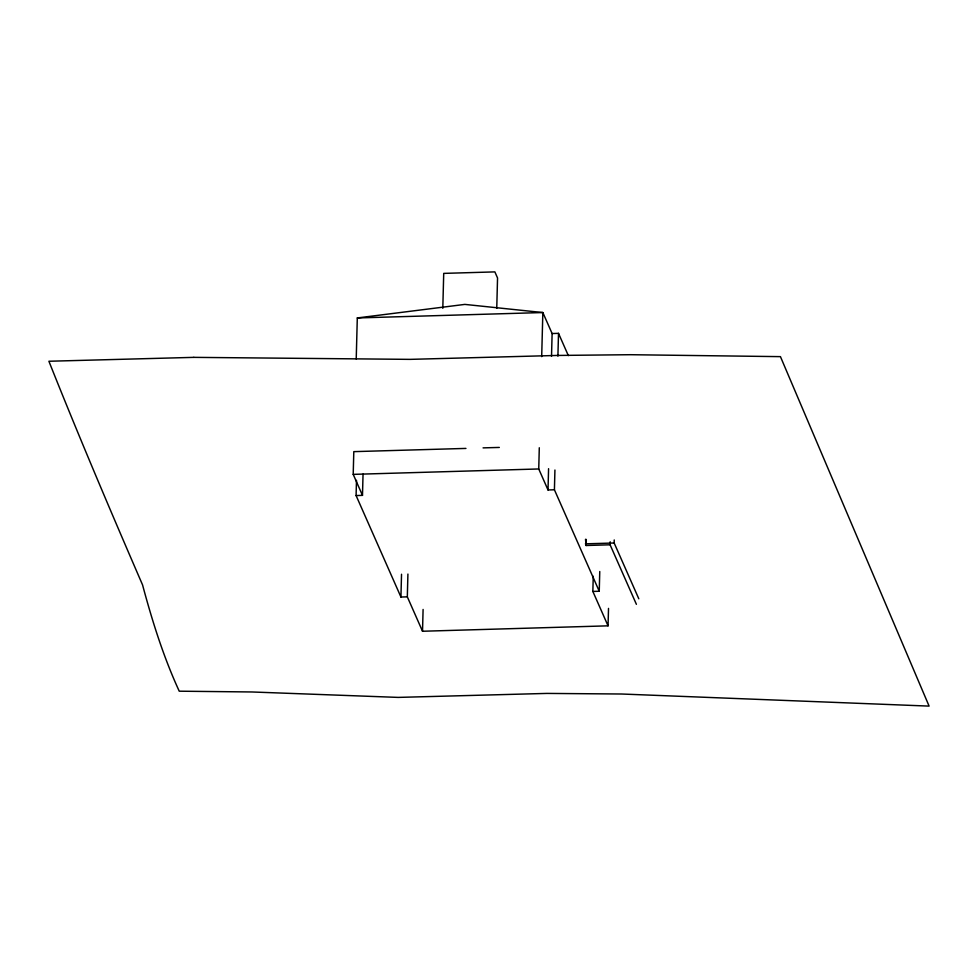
<?xml version="1.0" encoding="UTF-8"?>
<svg xmlns="http://www.w3.org/2000/svg" width="978" height="978" viewBox="0 0 978 978"><rect width="100%" height="100%" fill="white"/><g stroke="black" fill="none" stroke-linecap="round" stroke-linejoin="round"><path stroke-width="1.47" d="M356.493 480.369L356.09 495.553L362.483 495.369L353.205 474.367L353.804 451.64L465.944 448.413M356.224 358.987L357.3 317.948L464.843 304.402L542.839 312.544L552.118 333.547L551.519 356.322M362.483 495.369L363.046 474.11M608.512 608.402L608.047 625.834L422.52 631.25L407.325 596.849L400.931 597.032L401.53 574.257M407.325 596.849L407.912 574.062M422.52 631.25L423.095 609.453M442.802 308.327L443.719 273.388L494.868 271.896L497.545 277.972L496.751 308.351M593.255 576.25L592.851 591.433L599.245 591.25L554.416 489.77L548.022 489.966L538.744 468.963L539.294 447.753M541.69 356.615L542.839 312.544L357.3 317.948M548.022 489.966L548.572 468.694M554.416 489.77L554.929 470.027M557.912 356.139L558.511 333.351L552.118 333.547M636.397 604.318L610.101 544.795L586.128 545.504L585.504 539.281M586.128 545.504L586.287 539.416M599.245 591.25L599.759 571.507M610.101 544.795L610.174 541.763M638.805 598.78L614.16 542.998L614.233 539.966M483.071 447.875L499.318 447.435M353.205 474.367L538.744 468.963M585.394 543.841L614.16 542.998M558.511 333.351L568.34 355.601M592.851 591.433L608.047 625.834M356.09 495.553L400.931 597.032M193.815 357.361L48.9 361.249C78.79 436.322 110.404 510.687 142.543 584.868C152.275 621.116 163.509 657.045 179.243 691.189L251.933 691.972L398.205 697.4L546.946 693.414L621.666 694.013L929.1 706.104L780.444 356.64L630.553 354.708L556.873 355.454L410.051 359.366L193.815 357.361"/></g></svg>
